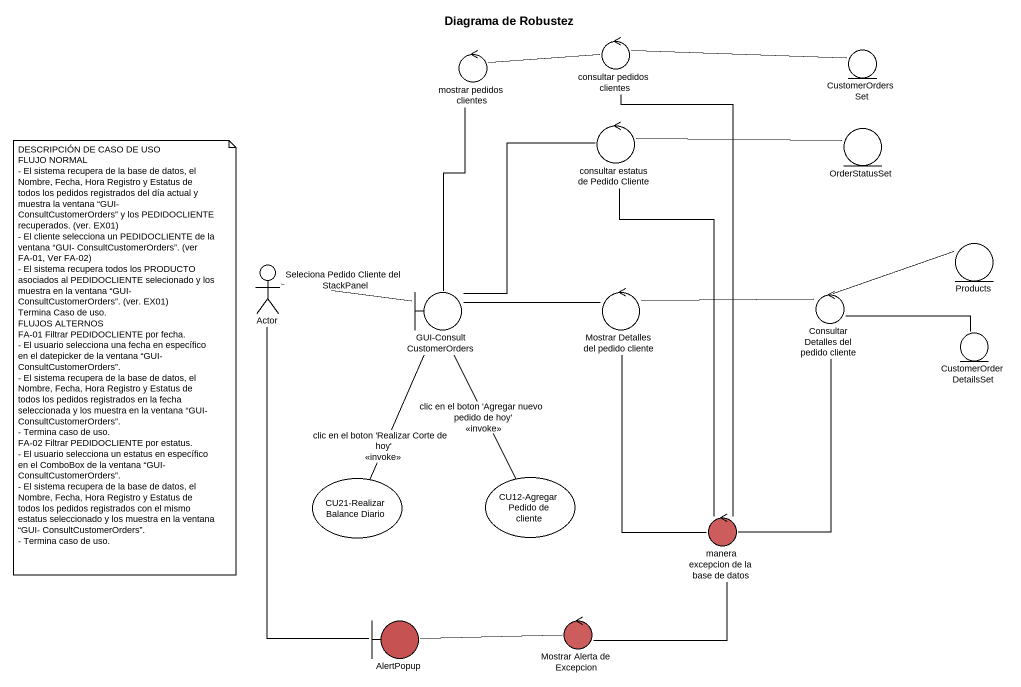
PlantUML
@startuml
title Diagrama de Robustez
control "mostrar pedidos clientes" as mostrar_pedidos_clientes
control "consultar pedidos clientes" as consultar_pedidos_clientes
entity CustomerOrdersSet
control "consultar estatus de Pedido Cliente" as consultar_estatus_de_Pedido
entity OrderStatusSet
entity Products
actor "Actor" as Actor_
boundary "GUI-ConsultCustomerOrders" as GUI_ConsultCustomerOrders
control "Mostrar Detalles del pedido cliente" as Mostrar_Detalles_del_pedido
control "Consultar Detalles del pedido cliente" as Consultar_Detalles_del
entity CustomerOrderDetailsSet
usecase "CU21-Realizar Balance Diario" as CU21_Realizar_Balance_Diario
usecase "CU12-Agregar Pedido de cliente" as CU12_Agregar_Pedido_de
control "manera excepcion de la base de datos" as manera_excepcion_de_la_base #CD5C5C
boundary AlertPopup #C75252
control "Mostrar Alerta de Excepcion" as Mostrar_Alerta_de_Excepcion #CD5C5C
mostrar_pedidos_clientes -right- consultar_pedidos_clientes
consultar_pedidos_clientes -right- CustomerOrdersSet
consultar_pedidos_clientes -- manera_excepcion_de_la_base
consultar_estatus_de_Pedido -right- OrderStatusSet
consultar_estatus_de_Pedido -- manera_excepcion_de_la_base
Actor_ -right- GUI_ConsultCustomerOrders : Seleciona Pedido Cliente del StackPanel
Actor_ -- AlertPopup
GUI_ConsultCustomerOrders -up- mostrar_pedidos_clientes
GUI_ConsultCustomerOrders -up- consultar_estatus_de_Pedido
GUI_ConsultCustomerOrders -right- Mostrar_Detalles_del_pedido
GUI_ConsultCustomerOrders -- CU21_Realizar_Balance_Diario : clic en el boton 'Realizar Corte de hoy'\n<<invoke>>
GUI_ConsultCustomerOrders -- CU12_Agregar_Pedido_de : clic en el boton 'Agregar nuevo pedido de hoy'\n<<invoke>>
Mostrar_Detalles_del_pedido -right- Consultar_Detalles_del
Mostrar_Detalles_del_pedido -- manera_excepcion_de_la_base
Consultar_Detalles_del -right- Products
Consultar_Detalles_del -right- CustomerOrderDetailsSet
Consultar_Detalles_del -- manera_excepcion_de_la_base
manera_excepcion_de_la_base -- Mostrar_Alerta_de_Excepcion
Mostrar_Alerta_de_Excepcion -left- AlertPopup
note as N1
  DESCRIPCIÓN DE CASO DE USO
  FLUJO NORMAL
  - El sistema recupera de la base de datos, el Nombre, Fecha, Hora Registro y Estatus de todos los pedidos registrados del día actual y muestra la ventana “GUI- ConsultCustomerOrders” y los PEDIDOCLIENTE recuperados. (ver. EX01)
  - El cliente selecciona un PEDIDOCLIENTE de la ventana “GUI- ConsultCustomerOrders”. (ver FA-01, Ver FA-02)
  - El sistema recupera todos los PRODUCTO asociados al PEDIDOCLIENTE selecionado y los muestra en la ventana “GUI- ConsultCustomerOrders”. (ver. EX01)
  Termina Caso de uso.
  FLUJOS ALTERNOS
  FA-01 Filtrar PEDIDOCLIENTE por fecha.
  - El usuario selecciona una fecha en específico en el datepicker de la ventana “GUI- ConsultCustomerOrders”.
  - El sistema recupera de la base de datos, el Nombre, Fecha, Hora Registro y Estatus de todos los pedidos registrados en la fecha seleccionada y los muestra en la ventana “GUI- ConsultCustomerOrders”.
  - Termina caso de uso.
  FA-02 Filtrar PEDIDOCLIENTE por estatus.
  - El usuario selecciona un estatus en específico en el ComboBox de la ventana “GUI- ConsultCustomerOrders”.
  - El sistema recupera de la base de datos, el Nombre, Fecha, Hora Registro y Estatus de todos los pedidos registrados con el mismo estatus seleccionado y los muestra en la ventana “GUI- ConsultCustomerOrders”.
  - Termina caso de uso.
end note
@enduml
